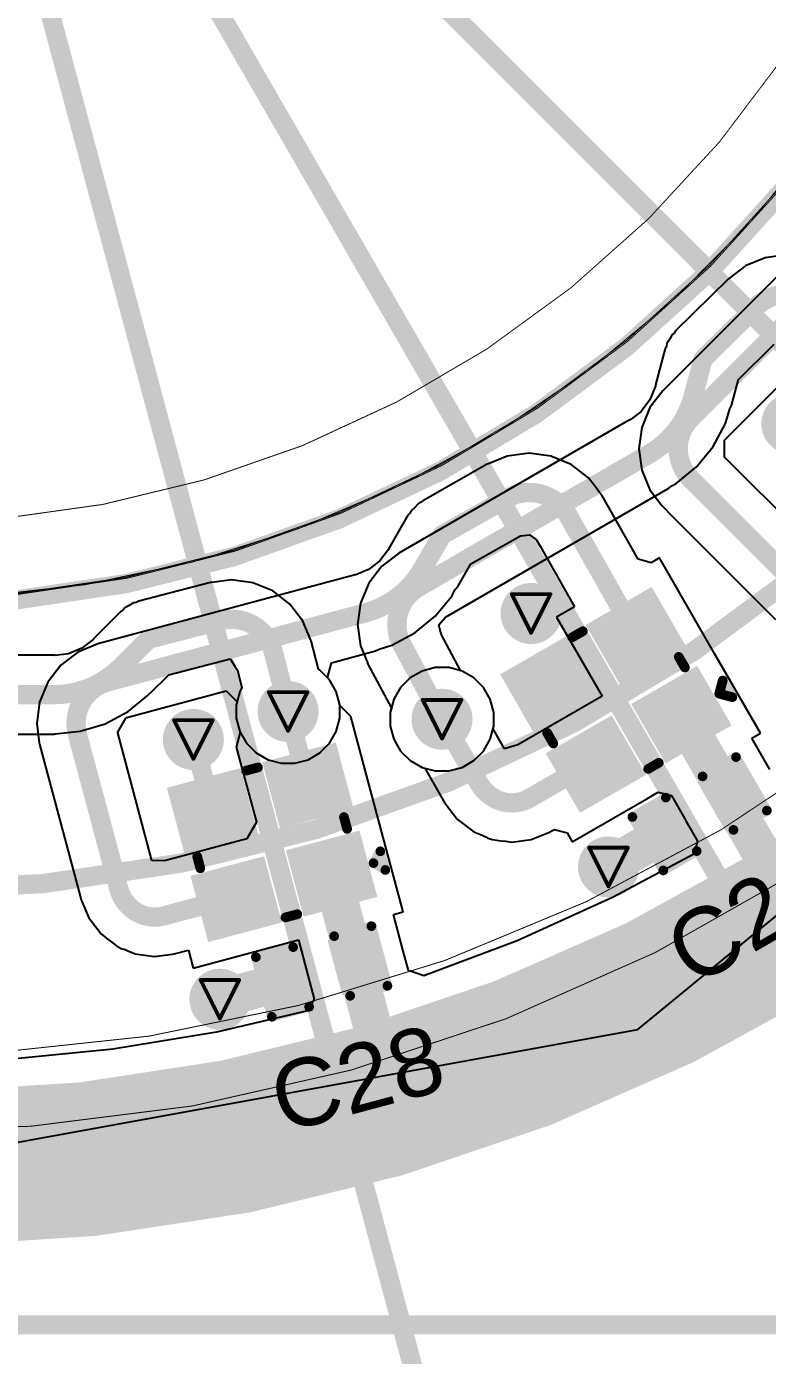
# Model space of a CAD drawing. Header units: inches. Extents: x -7 to 348, y -14 to 159.
# Drawn here: x 37.43 to 47.18, y -5.4 to 12.09 of the extents above; entities that cross this region are included whole.
import ezdxf

# ---------------------------------------------------------------- set-up
doc = ezdxf.new("R2010")
doc.units = ezdxf.units.IN
for name, color, linetype in [('Bottom Layer', 5, 'Continuous'), ('Bottom Solder', 6, 'Continuous'), ('Dimension', 6, 'Continuous'), ('Drill Drawing', 1, 'Continuous'), ('Fabrication', 76, 'Continuous'), ('Mechanical 4', 56, 'Continuous'), ('Top Layer', 1, 'Continuous'), ('Top Overlay', 2, 'Continuous'), ('Top Paste', 8, 'Continuous'), ('Top Solder', 216, 'Continuous'), ('Via Holes', 16, 'Continuous')]:
    doc.layers.add(name, color=color, linetype=linetype)
doc.styles.add('Arial', font='', dxfattribs={"height": 0.2})
doc.styles.get('Arial').set_extended_font_data('Arial')

msp = doc.modelspace()

# ---------------------------------------------------------------- hatches: boundary and pattern name
at = {"layer": 'Bottom Layer'}
h = msp.add_hatch(color=5, dxfattribs=at)
edge = h.paths.add_edge_path()
edge.add_arc((44.0706383, 4.36165752), 0.2999994, 0, 360)
h = msp.add_hatch(color=5, dxfattribs=at)
edge = h.paths.add_edge_path()
edge.add_arc((40.87155148, 3.07203856), 0.2999994, 0, 360)
h = msp.add_hatch(color=5, dxfattribs=at)
edge = h.paths.add_edge_path()
edge.add_arc((42.89825558, 2.9701871), 0.2999994, 0, 360)
h = msp.add_hatch(color=5, dxfattribs=at)
edge = h.paths.add_edge_path()
edge.add_arc((39.62541224, 2.70336518), 0.2999994, 0, 360)
h = msp.add_hatch(color=5, dxfattribs=at)
edge = h.paths.add_edge_path()
edge.add_arc((45.08972694, 1.02600252), 0.2999994, 0, 360)
h = msp.add_hatch(color=5, dxfattribs=at)
edge = h.paths.add_edge_path()
edge.add_arc((39.9739739, -0.71508874), 0.2999994, 0, 360)
at = {"layer": 'Bottom Solder'}
h = msp.add_hatch(color=6, dxfattribs=at)
edge = h.paths.add_edge_path()
edge.add_arc((47.50259485999999, 6.859981199999999), 0.4015993999999999, 0, 360)
h = msp.add_hatch(color=6, dxfattribs=at)
edge = h.paths.add_edge_path()
edge.add_arc((44.0706383, 4.36165752), 0.4015993999999999, 0, 360)
h = msp.add_hatch(color=6, dxfattribs=at)
edge = h.paths.add_edge_path()
edge.add_arc((40.87155148, 3.07203856), 0.4015993999999999, 0, 360)
h = msp.add_hatch(color=6, dxfattribs=at)
edge = h.paths.add_edge_path()
edge.add_arc((42.89825558, 2.9701871), 0.4015993999999999, 0, 360)
h = msp.add_hatch(color=6, dxfattribs=at)
edge = h.paths.add_edge_path()
edge.add_arc((39.62541224, 2.70336518), 0.4015993999999999, 0, 360)
h = msp.add_hatch(color=6, dxfattribs=at)
edge = h.paths.add_edge_path()
edge.add_arc((45.08972694, 1.02600252), 0.4015993999999999, 0, 360)
h = msp.add_hatch(color=6, dxfattribs=at)
edge = h.paths.add_edge_path()
edge.add_arc((39.9739739, -0.71508874), 0.4015993999999999, 0, 360)
at = {"layer": 'Top Layer'}
h = msp.add_hatch(color=1, dxfattribs=at)
edge = h.paths.add_edge_path()
edge.add_arc((44.0706383, 4.36165752), 0.2999994, 0, 360)
for points in [[(44.92751272645428, 4.172725089959033), (45.62033386354571, 4.572725559959033), (45.97033443354571, 3.966506790040966), (45.27751329645428, 3.566506320040967)], [(43.80167804645428, 3.522726389959034), (44.49449918354571, 3.922726859959034), (44.84449975354571, 3.316508090040966), (44.15167861645428, 2.916507620040966)], [(45.52751152645428, 3.133494249959034), (46.22033266354571, 3.533494719959033), (46.57033323354571, 2.927275950040966), (45.87751209645428, 2.527275480040966)], [(44.40167938645428, 2.483495549959034), (45.09450052354571, 2.883496019959034), (45.44450109354572, 2.277277250040966), (44.75167995645428, 1.877276780040966)], [(40.65661012218649, 2.332335390092935), (41.42935169118802, 2.539390869464854), (41.6105253178135, 1.863241689907065), (40.83778374881197, 1.656186210535146)], [(46.65692653269488, 1.571883634298441), (46.33942653269488, 2.121809765701559), (46.73537334730512, 2.350409765701559), (47.05287334730512, 1.80048363429844)], [(39.4009052421865, 1.995871750092935), (40.17364681118803, 2.202927229464854), (40.3548204378135, 1.526778049907064), (39.58207886881197, 1.319722570535146)], [(45.84303179269488, 1.101986174298441), (45.52553179269488, 1.651912305701559), (45.92147860730512, 1.880512305701559), (46.23897860730511, 1.330586174298441)], [(40.9671886221865, 1.173224170092935), (41.73993019118802, 1.380279649464854), (41.9211038178135, 0.7041304699070645), (41.14836224881197, 0.4970749905351456)], [(39.7114888221865, 0.8367605300929354), (40.48423039118803, 1.043816009464854), (40.6654040178135, 0.3676668299070646), (39.89266244881197, 0.1606113505351456)], [(41.62905582293037, -0.5934289435572154), (41.46470572929027, 0.0199339561363429), (41.90632701706963, 0.1382660235572155), (42.07067711070973, -0.4750968761363429)], [(40.72127760293037, -0.8366644235572153), (40.55692750929027, -0.223301523863657), (40.99854879706963, -0.1049694564427845), (41.16289889070973, -0.7183323561363429)]]:
    msp.add_hatch(color=1, dxfattribs=at).paths.add_polyline_path(points)
h = msp.add_hatch(color=1, dxfattribs=at)
edge = h.paths.add_edge_path()
edge.add_arc((40.87155148, 3.07203856), 0.2999994, 0, 360)
h = msp.add_hatch(color=1, dxfattribs=at)
edge = h.paths.add_edge_path()
edge.add_arc((42.89825558, 2.9701871), 0.2999994, 0, 360)
h = msp.add_hatch(color=1, dxfattribs=at)
edge = h.paths.add_edge_path()
edge.add_arc((39.62541224, 2.70336518), 0.2999994, 0, 360)
h = msp.add_hatch(color=1, dxfattribs=at)
edge = h.paths.add_edge_path()
edge.add_arc((45.08972694, 1.02600252), 0.2999994, 0, 360)
h = msp.add_hatch(color=1, dxfattribs=at)
edge = h.paths.add_edge_path()
edge.add_arc((39.9739739, -0.71508874), 0.2999994, 0, 360)
at = {"layer": 'Top Paste'}
for points in [[(44.92751272645428, 4.172725089959033), (45.62033386354571, 4.572725559959033), (45.97033443354571, 3.966506790040966), (45.27751329645428, 3.566506320040967)], [(43.80167804645428, 3.522726389959034), (44.49449918354571, 3.922726859959034), (44.84449975354571, 3.316508090040966), (44.15167861645428, 2.916507620040966)], [(45.52751152645428, 3.133494249959034), (46.22033266354571, 3.533494719959033), (46.57033323354571, 2.927275950040966), (45.87751209645428, 2.527275480040966)], [(44.40167938645428, 2.483495549959034), (45.09450052354571, 2.883496019959034), (45.44450109354572, 2.277277250040966), (44.75167995645428, 1.877276780040966)], [(40.65661012218649, 2.332335390092935), (41.42935169118802, 2.539390869464854), (41.6105253178135, 1.863241689907065), (40.83778374881197, 1.656186210535146)], [(46.65692653269488, 1.571883634298441), (46.33942653269488, 2.121809765701559), (46.73537334730512, 2.350409765701559), (47.05287334730512, 1.80048363429844)], [(39.4009052421865, 1.995871750092935), (40.17364681118803, 2.202927229464854), (40.3548204378135, 1.526778049907064), (39.58207886881197, 1.319722570535146)], [(45.84303179269488, 1.101986174298441), (45.52553179269488, 1.651912305701559), (45.92147860730512, 1.880512305701559), (46.23897860730511, 1.330586174298441)], [(40.9671886221865, 1.173224170092935), (41.73993019118802, 1.380279649464854), (41.9211038178135, 0.7041304699070645), (41.14836224881197, 0.4970749905351456)], [(39.7114888221865, 0.8367605300929354), (40.48423039118803, 1.043816009464854), (40.6654040178135, 0.3676668299070646), (39.89266244881197, 0.1606113505351456)], [(41.62905582293037, -0.5934289435572154), (41.46470572929027, 0.0199339561363429), (41.90632701706963, 0.1382660235572155), (42.07067711070973, -0.4750968761363429)], [(40.72127760293037, -0.8366644235572153), (40.55692750929027, -0.223301523863657), (40.99854879706963, -0.1049694564427845), (41.16289889070973, -0.7183323561363429)]]:
    msp.add_hatch(color=8, dxfattribs=at).paths.add_polyline_path(points)
at = {"layer": 'Top Solder'}
for points in [[(44.78872454542979, 4.209913270983533), (45.65752204457021, 4.711513740983532), (46.10912261457021, 3.929318609016467), (45.24032511542979, 3.427718139016467)], [(43.66288986542978, 3.559914570983532), (44.53168736457021, 4.061515040983532), (44.98328793457021, 3.279319909016467), (44.11449043542979, 2.777719439016467)], [(45.38872334542979, 3.170682430983533), (46.25752084457021, 3.672282900983533), (46.70912141457021, 2.890087769016467), (45.84032391542979, 2.388487299016467)], [(44.26289120542979, 2.520683730983532), (45.13168870457021, 3.022284200983533), (45.58328927457021, 2.240089069016467), (44.71449177542979, 1.738488599016467)], [(40.53217604325311, 2.404177439061488), (41.50119374015658, 2.663824948398239), (41.73495939674689, 1.791399640938511), (40.76594169984342, 1.53175213160176)], [(39.27647116325311, 2.067713799061488), (40.24548886015658, 2.32736130839824), (40.47925451674688, 1.454936000938511), (39.51023681984342, 1.19528849160176)], [(46.63496505239086, 1.489922273994423), (46.25746517239086, 2.143771246005577), (46.75733482760914, 2.432371126005577), (47.13483470760914, 1.778522153994423)], [(45.82107031239086, 1.020024813994423), (45.44357043239086, 1.673873786005577), (45.94344008760913, 1.962473666005577), (46.32093996760914, 1.308624693994423)], [(40.84275454325311, 1.245066219061489), (41.81177224015658, 1.50471372839824), (42.04553789674689, 0.6322884209385113), (41.07652019984342, 0.3726409116017602)], [(39.58705474325311, 0.9086025790614886), (40.55607244015658, 1.16825008839824), (40.78983809674688, 0.2958247809385113), (39.82082039984342, 0.0361772716017602)], [(41.58662950091199, -0.6669134888713262), (41.39122118397616, 0.062360278154722), (41.94875333908801, 0.2117505688713262), (42.14416165602384, -0.5175231981547219)], [(40.67885128091199, -0.9101489688713261), (40.48344296397615, -0.180875201845278), (41.040975119088, -0.0314849111286738), (41.23638343602384, -0.760758678154722)]]:
    msp.add_hatch(color=216, dxfattribs=at).paths.add_polyline_path(points)
at = {"layer": 'Via Holes'}
h = msp.add_hatch(color=7, dxfattribs=at)
edge = h.paths.add_edge_path()
edge.add_arc((44.0706383, 4.36165752), 0.1499997, 0, 360)
h = msp.add_hatch(color=7, dxfattribs=at)
edge = h.paths.add_edge_path()
edge.add_arc((40.87155148, 3.07203856), 0.1499997, 0, 360)
h = msp.add_hatch(color=7, dxfattribs=at)
edge = h.paths.add_edge_path()
edge.add_arc((42.89825558, 2.9701871), 0.1499997, 0, 360)
h = msp.add_hatch(color=7, dxfattribs=at)
edge = h.paths.add_edge_path()
edge.add_arc((39.62541224, 2.70336518), 0.1499997, 0, 360)
h = msp.add_hatch(color=7, dxfattribs=at)
edge = h.paths.add_edge_path()
edge.add_arc((45.08972694, 1.02600252), 0.1499997, 0, 360)
h = msp.add_hatch(color=7, dxfattribs=at)
edge = h.paths.add_edge_path()
edge.add_arc((39.9739739, -0.71508874), 0.1499997, 0, 360)

# ---------------------------------------------------------------- linework, layer by layer
at = {"layer": 'Bottom Layer'}
for p, q in [((46.89160548, 8.935557439999998), (46.68558354, 8.777467839999998)), ((47.15329406, 9.04395194), (46.89160548, 8.935557439999998)), ((47.43412408, 9.08092418), (47.15329406, 9.04395194)), ((46.67035624, 8.76749834), (45.97319736, 8.08314868)), ((46.68558354, 8.777467839999998), (46.67035624, 8.76749834)), ((45.95260558, 8.052943), (45.92512024, 8.0288384)), ((45.97319736, 8.08314868), (45.95260558, 8.052943)), ((45.85189965999999, 7.880367779999999), (45.83573256, 7.84758654)), ((45.85936471999999, 7.91616146), (45.85189965999999, 7.880367779999999)), ((45.8961998, 7.970197419999999), (45.85936471999999, 7.91616146)), ((45.92512024, 8.0288384), (45.8961998, 7.970197419999999)), ((46.7997413, 7.44291374), (47.27222702, 7.906717739999999)), ((45.83573256, 7.84758654), (45.70763273999999, 7.36956108)), ((45.7053569, 7.34691444), (45.63287038, 7.17191606)), ((45.70693424, 7.358893079999999), (45.7053569, 7.34691444)), ((45.70763273999999, 7.36956108), (45.70693424, 7.358893079999999)), ((46.70823017999999, 7.10142344), (46.7997413, 7.44291374)), ((45.63287038, 7.17191606), (45.51755945999999, 7.021639499999999)), ((45.51755945999999, 7.021639499999999), (45.37564458, 6.912742079999999)), ((46.62732355999999, 6.86251104), (46.68632014, 7.056998839999999)), ((46.68632014, 7.056998839999999), (46.70823017999999, 7.10142344)), ((45.36554808, 6.909315619999999), (42.32976802, 5.15661402)), ((45.37564458, 6.912742079999999), (45.36554808, 6.909315619999999)), ((46.46499978, 6.55882864), (46.62732355999999, 6.86251104)), ((46.24655215999999, 6.292646799999999), (46.46499978, 6.55882864)), ((45.98037032, 6.07419918), (46.24655215999999, 6.292646799999999)), ((42.94497887999999, 4.31564796), (45.8834998, 6.01219778)), ((45.8834998, 6.01219778), (45.91334987999999, 6.03837502)), ((45.91334987999999, 6.03837502), (45.98037032, 6.07419918)), ((42.32313353999999, 5.150794879999999), (42.10492976, 4.983360619999999)), ((42.32976802, 5.15661402), (42.32313353999999, 5.150794879999999)), ((42.10492976, 4.983360619999999), (41.93266696, 4.758865259999999)), ((39.85135032, 4.768603619999999), (38.90541876, 4.5245274)), ((39.86958243999999, 4.76962978), (39.85135032, 4.768603619999999)), ((40.12698096, 4.80351592), (39.86958243999999, 4.76962978)), ((40.40781098, 4.76654368), (40.12698096, 4.80351592)), ((40.66949956, 4.65814918), (40.40781098, 4.76654368)), ((41.93266696, 4.758865259999999), (41.82437659999999, 4.49743322)), ((40.89422098, 4.4857162), (40.66949956, 4.65814918)), ((38.66858154, 4.389252079999999), (38.31862796, 4.039303579999999)), ((38.69898534, 4.409567), (38.66858154, 4.389252079999999)), ((38.72334394, 4.43682882), (38.69898534, 4.409567)), ((38.782244, 4.46519808), (38.72334394, 4.43682882)), ((38.83661778, 4.50153024), (38.782244, 4.46519808)), ((38.87248511999999, 4.5086651), (38.83661778, 4.50153024)), ((38.90541876, 4.5245274), (38.87248511999999, 4.5086651)), ((41.06665396, 4.26099478), (40.89422098, 4.4857162)), ((41.82437659999999, 4.49743322), (41.78744245999999, 4.2168826)), ((41.16959762, 4.01246594), (41.06665396, 4.26099478)), ((41.78744245999999, 4.2168826), (41.82437659999999, 3.936331979999999)), ((42.85805246, 4.21286432), (42.94497887999999, 4.31564796)), ((42.8857029, 4.08780996), (42.85805246, 4.21286432)), ((38.31263355999999, 4.0303323), (38.30534884, 4.02083778)), ((38.31862796, 4.039303579999999), (38.31263355999999, 4.0303323)), ((43.14258834, 3.609741319999999), (42.8857029, 4.08780996)), ((38.15507228, 3.90552686), (37.98007389999999, 3.83304034)), ((38.30534884, 4.02083778), (38.15507228, 3.90552686)), ((41.17503068, 4.00120104), (41.16959762, 4.01246594)), ((41.2717234, 3.62735114), (41.17503068, 4.00120104)), ((41.82437659999999, 3.936331979999999), (41.91171704, 3.7254815)), ((37.79226884, 3.811778), (34.28684786, 3.81177546)), ((37.80274379999999, 3.8096952), (37.79226884, 3.811778)), ((37.98007389999999, 3.83304034), (37.80274379999999, 3.8096952)), ((39.30111265999999, 3.55679502), (40.11016108, 3.76555254)), ((40.11016108, 3.76555254), (40.17122522, 3.67083086)), ((41.91171704, 3.7254815), (41.92135887999999, 3.69394486)), ((41.92135887999999, 3.69394486), (42.2321736, 3.1155132)), ((39.05111824, 3.30680314), (39.30111265999999, 3.55679502)), ((40.17122522, 3.67083086), (40.20491578, 3.6150423)), ((40.20491578, 3.6150423), (40.26486994, 3.383234279999999)), ((41.28969644, 3.616975239999999), (41.2717234, 3.62735114)), ((41.41648816, 3.49018352), (41.28969644, 3.616975239999999)), ((43.16111255999999, 3.60477816), (43.14258834, 3.609741319999999)), ((43.31640054, 3.51512378), (43.16111255999999, 3.60477816)), ((43.44319226, 3.388332059999999), (43.31640054, 3.51512378)), ((40.23696042, 3.33489554), (40.19055208, 3.16169294)), ((40.26486994, 3.383234279999999), (40.23696042, 3.33489554)), ((41.50614254, 3.33489554), (41.41648816, 3.49018352)), ((41.55255088, 3.16169294), (41.50614254, 3.33489554)), ((43.53284664, 3.23304408), (43.44319226, 3.388332059999999)), ((38.7681597, 3.07339746), (39.03434153999999, 3.29184508)), ((39.03434153999999, 3.29184508), (39.04115127999999, 3.30014326)), ((39.04115127999999, 3.30014326), (39.05111824, 3.30680314)), ((40.19055208, 3.16169294), (40.19055208, 2.98238418)), ((41.55255088, 2.98238418), (41.55255088, 3.16169294)), ((43.57925498, 3.05984148), (43.53284664, 3.23304408)), ((38.4644773, 2.91107368), (38.7681597, 3.07339746)), ((40.19055208, 2.98238418), (40.23696042, 2.80918158)), ((41.50614254, 2.80918158), (41.55255088, 2.98238418)), ((42.2321736, 3.1155132), (42.21725618, 3.05984148)), ((42.21725618, 3.05984148), (42.21725618, 2.88053272)), ((43.57925498, 2.88053272), (43.57925498, 3.05984148)), ((37.80711006, 2.77882604), (38.13496056, 2.81111706)), ((38.13496056, 2.81111706), (38.4644773, 2.91107368)), ((40.23696042, 2.80918158), (40.32661479999999, 2.6538936)), ((41.41648816, 2.6538936), (41.50614254, 2.80918158)), ((42.21725618, 2.88053272), (42.26366452, 2.70733012)), ((43.53284664, 2.70733012), (43.57925498, 2.88053272)), ((34.39836656, 2.77587202), (37.79225868, 2.77587456)), ((37.79225868, 2.77587456), (37.79227138, 2.77587202)), ((37.79227138, 2.77587456), (37.80711006, 2.77882604)), ((37.79227138, 2.77587202), (37.79227138, 2.77587456)), ((40.32661479999999, 2.6538936), (40.45340651999999, 2.52710188)), ((41.28969644, 2.52710188), (41.41648816, 2.6538936)), ((42.26366452, 2.70733012), (42.3533189, 2.55204214)), ((43.44319226, 2.55204214), (43.53284664, 2.70733012)), ((40.45340651999999, 2.52710188), (40.6086945, 2.4374475)), ((41.13440846, 2.4374475), (41.28969644, 2.52710188)), ((42.3533189, 2.55204214), (42.48011062, 2.42525042)), ((43.31640054, 2.42525042), (43.44319226, 2.55204214)), ((40.6086945, 2.4374475), (40.7818971, 2.39103916)), ((40.7818971, 2.39103916), (40.96120586, 2.39103916)), ((40.96120586, 2.39103916), (41.13440846, 2.4374475)), ((42.48011062, 2.42525042), (42.63539859999999, 2.33559604)), ((42.63539859999999, 2.33559604), (42.8086012, 2.2891877)), ((42.8086012, 2.2891877), (42.98790996, 2.2891877)), ((42.98790996, 2.2891877), (43.16111255999999, 2.33559604)), ((43.16111255999999, 2.33559604), (43.31640054, 2.42525042))]:
    msp.add_line(p, q, dxfattribs=at)
at = {"layer": 'Bottom Layer', "const_width": 0.254}
for points in [[(47.03318762, 8.397874999999999, -0.4105589686091917), (47.83107527999999, 8.401812)], [(46.20793146, 7.235489719999999, -0.2036222772454965), (45.62452648, 6.46076432)], [(42.37749969999999, 3.93904216, -0.4113535420624391), (42.58875404, 4.70805002)], [(39.9807557, 4.26707808, -0.4105589686091917), (40.67371342, 3.8715442)], [(38.68488072, 3.67305336, -0.2036222772454965), (37.79227392, 3.29382374)]]:
    msp.add_lwpolyline(points, format="xyb", dxfattribs=at)
for points in [[(46.33603128, 7.71352026), (47.03319269999999, 8.39786992)], [(46.20793146, 7.23549226), (46.33603128, 7.71352026)], [(42.58874388, 4.7080551), (45.62452394, 6.460756699999999)], [(39.03482667999999, 4.02300186), (39.9807557, 4.26707808)], [(38.6848731, 3.67305336), (39.03482667999999, 4.02300186)], [(42.37761399999999, 3.9391082), (42.89825558, 2.9701871)], [(40.67357879999999, 3.8715061), (40.8798014, 3.07417216)], [(34.28684786, 3.29382374), (37.79226884, 3.29382628)]]:
    msp.add_lwpolyline(points, dxfattribs=at)
at = {"layer": 'Bottom Layer', "const_width": 0.127}
for points in [[(46.96968761999999, 8.397874999999999, 1), (47.09668762, 8.397874999999999, 1)], [(46.9696927, 8.39786992, 1), (47.0966927, 8.39786992, 1)], [(46.27253128, 7.71352026, 1), (46.39953128, 7.71352026, 1)], [(46.27253128, 7.71352026, 1), (46.39953128, 7.71352026, 1)], [(46.14443146, 7.23549226, 1), (46.27143146, 7.23549226, 1)], [(46.14443146, 7.235489719999999, 1), (46.27143146, 7.235489719999999, 1)], [(45.56102394, 6.460756699999999, 1), (45.68802393999999, 6.460756699999999, 1)], [(45.56102648, 6.46076432, 1), (45.68802648, 6.46076432, 1)], [(42.52524388, 4.7080551, 1), (42.65224388, 4.7080551, 1)], [(42.52525404, 4.70805002, 1), (42.65225404, 4.70805002, 1)], [(39.9172557, 4.26707808, 1), (40.04425569999999, 4.26707808, 1)], [(39.9172557, 4.26707808, 1), (40.04425569999999, 4.26707808, 1)], [(38.97132668, 4.02300186, 1), (39.09832667999999, 4.02300186, 1)], [(38.97132668, 4.02300186, 1), (39.09832667999999, 4.02300186, 1)], [(42.3139997, 3.93904216, 1), (42.4409997, 3.93904216, 1)], [(42.314114, 3.9391082, 1), (42.44111399999999, 3.9391082, 1)], [(40.6100788, 3.8715061, 1), (40.7370788, 3.8715061, 1)], [(40.61021341999999, 3.8715442, 1), (40.73721342, 3.8715442, 1)], [(38.62137309999999, 3.67305336, 1), (38.74837309999999, 3.67305336, 1)], [(38.62138072, 3.67305336, 1), (38.74838072, 3.67305336, 1)], [(37.72876883999999, 3.29382628, 1), (37.85576884, 3.29382628, 1)], [(37.72877392, 3.29382374, 1), (37.85577392, 3.29382374, 1)], [(40.81630139999999, 3.07417216, 1), (40.9433014, 3.07417216, 1)], [(42.83475558, 2.9701871, 1), (42.96175558, 2.9701871, 1)]]:
    msp.add_lwpolyline(points, format="xyb", close=True, dxfattribs=at)
at = {"layer": 'Dimension', "const_width": 0.254}
for points in [[(28.9792664, 44.95406808), (42.67583794, -6.1596397)], [(21.81726142, 43.70361338), (50.06727604, -5.226812)], [(17.94394176, 37.3357267), (55.3623734, -0.08175752)]]:
    msp.add_lwpolyline(points, dxfattribs=at)
for points in [[(58.31000022, 19.46699942, 1), (13.30999878, 19.46699942, 1)], [(54.56033537999999, 19.46692576, 1), (17.06033418, 19.46692576, 1)]]:
    msp.add_lwpolyline(points, format="xyb", close=True, dxfattribs=at)
at = {"layer": 'Drill Drawing', "const_width": 0.0508}
for points in [[(43.8166383, 4.61565752), (44.3246383, 4.61565752)], [(43.8166383, 4.61565752), (44.0706383, 4.10765752)], [(44.0706383, 4.10765752), (44.3246383, 4.61565752)], [(40.61755148, 3.32603856), (41.12555147999999, 3.32603856)], [(40.61755148, 3.32603856), (40.87155148, 2.81803856)], [(40.87155148, 2.81803856), (41.12555147999999, 3.32603856)], [(42.64425557999999, 3.2241871), (43.15225557999999, 3.2241871)], [(42.64425557999999, 3.2241871), (42.89825558, 2.7161871)], [(42.89825558, 2.7161871), (43.15225557999999, 3.2241871)], [(39.37141224, 2.95736518), (39.87941224, 2.95736518)], [(39.37141224, 2.95736518), (39.62541224, 2.44936518)], [(39.62541224, 2.44936518), (39.87941224, 2.95736518)], [(44.83572693999999, 1.28000252), (45.34372694, 1.28000252)], [(44.83572693999999, 1.28000252), (45.08972694, 0.7720025199999999)], [(45.08972694, 0.7720025199999999), (45.34372694, 1.28000252)], [(39.7199739, -0.4610887399999999), (40.22797389999999, -0.4610887399999999)], [(39.7199739, -0.4610887399999999), (39.9739739, -0.96908874)], [(39.9739739, -0.96908874), (40.22797389999999, -0.4610887399999999)]]:
    msp.add_lwpolyline(points, dxfattribs=at)
at = {"layer": 'Drill Drawing', "const_width": 0.0254}
for points in [[(43.8039383, 4.61565752, 1), (43.8293383, 4.61565752, 1)], [(43.8039383, 4.61565752, 1), (43.8293383, 4.61565752, 1)], [(44.3119383, 4.61565752, 1), (44.3373383, 4.61565752, 1)], [(44.3119383, 4.61565752, 1), (44.3373383, 4.61565752, 1)], [(44.0579383, 4.10765752, 1), (44.08333829999999, 4.10765752, 1)], [(44.0579383, 4.10765752, 1), (44.08333829999999, 4.10765752, 1)], [(40.60485147999999, 3.32603856, 1), (40.63025148, 3.32603856, 1)], [(40.60485147999999, 3.32603856, 1), (40.63025148, 3.32603856, 1)], [(41.11285148, 3.32603856, 1), (41.13825148, 3.32603856, 1)], [(41.11285148, 3.32603856, 1), (41.13825148, 3.32603856, 1)], [(42.63155558, 3.2241871, 1), (42.65695558, 3.2241871, 1)], [(42.63155558, 3.2241871, 1), (42.65695558, 3.2241871, 1)], [(43.13955558, 3.2241871, 1), (43.16495558, 3.2241871, 1)], [(43.13955558, 3.2241871, 1), (43.16495558, 3.2241871, 1)], [(39.35871224, 2.95736518, 1), (39.38411224, 2.95736518, 1)], [(39.35871224, 2.95736518, 1), (39.38411224, 2.95736518, 1)], [(39.86671224, 2.95736518, 1), (39.89211224, 2.95736518, 1)], [(39.86671224, 2.95736518, 1), (39.89211224, 2.95736518, 1)], [(40.85885148, 2.81803856, 1), (40.88425148, 2.81803856, 1)], [(40.85885148, 2.81803856, 1), (40.88425148, 2.81803856, 1)], [(42.88555557999999, 2.7161871, 1), (42.91095558, 2.7161871, 1)], [(42.88555557999999, 2.7161871, 1), (42.91095558, 2.7161871, 1)], [(39.61271223999999, 2.44936518, 1), (39.63811224, 2.44936518, 1)], [(39.61271223999999, 2.44936518, 1), (39.63811224, 2.44936518, 1)], [(44.82302694, 1.28000252, 1), (44.84842694, 1.28000252, 1)], [(44.82302694, 1.28000252, 1), (44.84842694, 1.28000252, 1)], [(45.33102694, 1.28000252, 1), (45.35642694, 1.28000252, 1)], [(45.33102694, 1.28000252, 1), (45.35642694, 1.28000252, 1)], [(45.07702694, 0.7720025199999999, 1), (45.10242693999999, 0.7720025199999999, 1)], [(45.07702694, 0.7720025199999999, 1), (45.10242693999999, 0.7720025199999999, 1)], [(39.7072739, -0.4610887399999999, 1), (39.73267389999999, -0.4610887399999999, 1)], [(39.7072739, -0.4610887399999999, 1), (39.73267389999999, -0.4610887399999999, 1)], [(40.2152739, -0.4610887399999999, 1), (40.2406739, -0.4610887399999999, 1)], [(40.2152739, -0.4610887399999999, 1), (40.2406739, -0.4610887399999999, 1)], [(39.9612739, -0.96908874, 1), (39.98667389999999, -0.96908874, 1)], [(39.9612739, -0.96908874, 1), (39.98667389999999, -0.96908874, 1)]]:
    msp.add_lwpolyline(points, format="xyb", close=True, dxfattribs=at)
at = {"layer": 'Fabrication', "const_width": 0.0127}
for points in [[(53.19354867999999, 31.33267292, -1.167099627659095), (15.6750893, 13.58702642)], [(53.19354867999999, 31.33267292, -1.167099627659095), (15.6750893, 13.58702642)], [(53.19354867999999, 31.33267292, -1.167099627659095), (15.6750893, 13.58702642)], [(53.19354867999999, 31.33267292, -1.167099627659095), (15.6750893, 13.58702642)], [(54.51114574, 31.13829434, -1.205705075990638), (14.17744688, 15.54997652)], [(54.51114574, 31.13829434, -1.205705075990638), (14.17744688, 15.54997652)], [(46.06760662, 30.49484122, -1.25098555056393), (21.84603454, 14.07376662)], [(46.06760662, 30.49484122, -1.25098555056393), (21.84603454, 14.07376662)], [(46.06760662, 30.49484122, -1.25098555056393), (21.84603454, 14.07376662)], [(46.06760662, 30.49484122, -1.25098555056393), (21.84603454, 14.07376662)], [(44.83044628, 30.25690164, -1.342702750343207), (22.3943037, 15.54997652)]]:
    msp.add_lwpolyline(points, format="xyb", dxfattribs=at)
at = {"layer": 'Mechanical 4', "const_width": 0.0127}
for points in [[(50.81100582, 19.54995328, 1), (20.81100486, 19.54995328, 1)], [(50.81100582, 19.54995328, 1), (20.81100486, 19.54995328, 1)], [(50.81100582, 19.54995328, 1), (20.81100486, 19.54995328, 1)], [(50.81100582, 19.54995328, 1), (20.81100486, 19.54995328, 1)], [(50.8248031, 19.53848518, 1), (20.82480214, 19.53848518, 1)], [(50.8248031, 19.53848518, 1), (20.82480214, 19.53848518, 1)], [(50.8248031, 19.53848518, 1), (20.82480214, 19.53848518, 1)], [(50.8248031, 19.53848518, 1), (20.82480214, 19.53848518, 1)]]:
    msp.add_lwpolyline(points, format="xyb", close=True, dxfattribs=at)
at = {"layer": 'Top Layer'}
for p, q in [((48.28642108, 9.77694768), (45.80771636, 7.298245499999999)), ((46.61761314, 6.643151559999999), (47.57006488, 7.59560076)), ((45.80293099999999, 7.2910827), (45.63536466, 7.072708739999999)), ((45.80771636, 7.298245499999999), (45.80293099999999, 7.2910827)), ((45.63536466, 7.072708739999999), (45.5270743, 6.811276700000001)), ((45.5270743, 6.811276700000001), (45.49014016, 6.530726079999999)), ((44.04321646, 6.47208256), (43.75676034, 6.434371179999999)), ((44.32967258, 6.434371179999999), (44.04321646, 6.47208256)), ((45.49014016, 6.530726079999999), (45.5270743, 6.250175459999999)), ((46.61659206, 6.42450582), (46.61761314, 6.643151559999999)), ((43.49441898, 6.3269876), (42.64388982, 5.8463942)), ((43.50951674, 6.33195584), (43.49441898, 6.3269876)), ((43.75676034, 6.434371179999999), (43.50951674, 6.33195584)), ((44.59660626, 6.32380244), (44.32967258, 6.434371179999999)), ((44.82582856, 6.14791506), (44.59660626, 6.32380244)), ((46.62242389999999, 6.413720979999999), (46.61659206, 6.42450582)), ((47.82505801999999, 5.21109702), (46.62242389999999, 6.413720979999999)), ((44.91248574, 6.034981579999999), (44.82582856, 6.14791506)), ((45.5270743, 6.250175459999999), (45.63536466, 5.98874342)), ((44.91608492, 6.032576199999999), (44.91248574, 6.034981579999999)), ((44.927901, 6.01489018), (44.91608492, 6.032576199999999)), ((44.97301902, 5.95609426), (44.927901, 6.01489018)), ((44.99390036, 5.93294724), (44.97301902, 5.95609426)), ((45.63536466, 5.98874342), (45.79151116, 5.78525132)), ((42.58338448, 5.80637142), (42.54027051999999, 5.757207179999999)), ((42.61618096, 5.822543599999999), (42.58338448, 5.80637142)), ((42.64388982, 5.8463942), (42.61618096, 5.822543599999999)), ((44.99471316, 5.931588339999999), (44.99390036, 5.93294724)), ((44.9970398, 5.92504022), (44.99471316, 5.931588339999999)), ((45.00155592, 5.91979766), (44.9970398, 5.92504022)), ((45.47860602, 5.076644659999999), (45.00155592, 5.91979766)), ((45.79151116, 5.78525132), (45.7995147, 5.77327268)), ((45.7995147, 5.77327268), (45.7994131, 5.773168539999999)), ((45.7994131, 5.773168539999999), (45.80268462, 5.768266339999999)), ((42.45013607999999, 5.654428619999999), (42.20268674, 5.225834099999999)), ((42.47424322, 5.681919039999999), (42.45013607999999, 5.654428619999999)), ((42.49071765999999, 5.71455804), (42.47424322, 5.681919039999999)), ((42.54027051999999, 5.757207179999999), (42.49071765999999, 5.71455804)), ((45.80268462, 5.768266339999999), (45.80327136, 5.76788026)), ((45.80327136, 5.76788026), (45.92414234, 5.64701944)), ((45.92414234, 5.64701944), (47.28967682, 4.28149512)), ((43.27657334, 5.014053979999999), (43.93146408, 5.3841015)), ((43.93146408, 5.3841015), (43.94030581999999, 5.38530292)), ((43.94030581999999, 5.38530292), (44.04754462, 5.39633414)), ((44.04754462, 5.39633414), (44.13704152, 5.33716484)), ((44.13704152, 5.33716484), (44.1904501, 5.249745659999999)), ((44.1904501, 5.249745659999999), (44.64363435999999, 4.44876936)), ((45.47419911999999, -1.1135995), (53.3075642, 5.32184864)), ((42.19462985999999, 5.204559059999999), (42.07931894, 5.0542825)), ((42.19926028, 5.21574268), (42.19462985999999, 5.204559059999999)), ((42.20268674, 5.225834099999999), (42.19926028, 5.21574268)), ((45.65014746, 5.02987818), (45.47860602, 5.076644659999999)), ((45.7597891, 5.09318006), (45.65014746, 5.02987818)), ((46.4907884, 3.82705102), (45.7597891, 5.09318006)), ((41.92904492, 4.93897158), (41.76379252, 4.87052366)), ((42.07931894, 5.0542825), (41.92904492, 4.93897158)), ((43.09980458, 4.70788238), (43.27657334, 5.014053979999999)), ((41.75315246, 4.86982516), (38.3671699, 3.96255748)), ((41.76379252, 4.87052366), (41.75315246, 4.86982516)), ((42.80831164, 4.325289799999999), (43.02675926, 4.59147164)), ((43.02675926, 4.59147164), (43.07209572, 4.67628478)), ((43.07209572, 4.67628478), (43.09980458, 4.70788238)), ((44.64363435999999, 4.44876936), (44.40705876, 4.31218086)), ((42.5421298, 4.106842179999999), (42.80831164, 4.325289799999999)), ((44.40705876, 4.31218086), (45.00705755999999, 3.27295002)), ((42.2384474, 3.944518399999999), (42.5421298, 4.106842179999999)), ((38.10514858, 3.8534086), (37.88065322, 3.6811458)), ((38.3593848, 3.95871954), (38.10514858, 3.8534086)), ((38.3671699, 3.96255748), (38.3593848, 3.95871954)), ((41.4436687, 3.71445282), (42.0212647, 3.86921756)), ((42.0212647, 3.86921756), (42.07089376, 3.893692999999999)), ((42.07089376, 3.893692999999999), (42.2384474, 3.944518399999999)), ((37.88065322, 3.6811458), (37.70839042, 3.45665044)), ((41.3905319, 3.51613978), (41.4436687, 3.71445282)), ((47.0907872, 2.78782018), (46.4907884, 3.82705102)), ((41.41648816, 3.49018352), (41.3905319, 3.51613978)), ((42.48011062, 3.51512378), (42.3533189, 3.388332059999999)), ((42.63539859999999, 3.60477816), (42.48011062, 3.51512378)), ((42.8086012, 3.6511865), (42.63539859999999, 3.60477816)), ((42.98790996, 3.6511865), (42.8086012, 3.6511865)), ((43.16111255999999, 3.60477816), (42.98790996, 3.6511865)), ((43.31640054, 3.51512378), (43.16111255999999, 3.60477816)), ((43.44319226, 3.388332059999999), (43.31640054, 3.51512378)), ((37.70839042, 3.45665044), (37.60010006, 3.195218399999999)), ((38.7512941, 2.9930344), (40.05487798, 3.34232758)), ((40.05487798, 3.34232758), (40.20005422, 3.19715388)), ((41.50614254, 3.33489554), (41.41648816, 3.49018352)), ((41.55255088, 3.16169294), (41.50614254, 3.33489554)), ((42.3533189, 3.388332059999999), (42.26366452, 3.23304408)), ((43.53284664, 3.23304408), (43.44319226, 3.388332059999999)), ((37.60010006, 3.195218399999999), (37.56316592, 2.91466778)), ((40.20005422, 3.19715388), (40.19055208, 3.16169294)), ((40.19055208, 3.16169294), (40.19055208, 2.98238418)), ((41.55255088, 3.15091318), (41.55255088, 3.16169294)), ((41.6987609, 3.00601634), (41.55255088, 3.15091318)), ((42.26366452, 3.23304408), (42.21725618, 3.05984148)), ((43.57925498, 3.05984148), (43.53284664, 3.23304408)), ((45.00705755999999, 3.27295002), (43.89688706, 2.63199372)), ((38.63060854, 2.8011247), (38.73671195999999, 2.98424854)), ((38.73671195999999, 2.98424854), (38.7512941, 2.9930344)), ((40.19055208, 2.98238418), (40.23696042, 2.80918158)), ((42.07715232, 1.59383476), (41.69875836, 3.00601634)), ((41.69875836, 3.00601634), (41.6987609, 3.00601634)), ((42.21725618, 3.05984148), (42.21725618, 2.88053272)), ((43.57925498, 2.88053272), (43.57925498, 3.05984148)), ((37.56316592, 2.91466778), (37.5966355, 2.6604341)), ((38.63028342, 2.78987504), (38.63060854, 2.8011247)), ((40.2423503, 2.79984708), (40.18998058, 2.60173978)), ((40.23696042, 2.80918158), (40.2423503, 2.79984708)), ((42.21725618, 2.88053272), (42.26366452, 2.70733012)), ((43.56937692, 2.84366462), (43.57925498, 2.88053272)), ((43.72107588, 2.58090416), (43.56937692, 2.84366462)), ((37.5966355, 2.6604341), (37.597969, 2.64010394)), ((37.597969, 2.64010394), (38.14221734, 0.60898024)), ((39.07992184, 1.11182658), (38.63028342, 2.78987504)), ((42.26366452, 2.70733012), (42.3533189, 2.55204214)), ((43.89688706, 2.63199372), (43.72107588, 2.58090416)), ((46.97512322, 2.72104104), (47.0907872, 2.78782018)), ((47.21370796, 2.30780082), (46.97512322, 2.72104104)), ((40.18998058, 2.60173978), (40.18998312, 2.60174232)), ((40.18998312, 2.60174232), (40.45454952, 1.6143732)), ((42.3533189, 2.55204214), (42.48011062, 2.42525042)), ((42.48011062, 2.42525042), (42.63539859999999, 2.33559604)), ((42.63539859999999, 2.33559604), (42.67224892, 2.32572306)), ((42.67224892, 2.32572306), (42.93728776, 1.86664854)), ((44.61222472, 1.35682228), (45.59456972, 1.92397888)), ((45.59456972, 1.92397888), (45.7448412, 2.01073766)), ((45.7448412, 2.01073766), (45.91658584, 1.96472048)), ((45.91658584, 1.96472048), (46.09231574, 1.6603472)), ((42.93728776, 1.86664854), (42.94533955999999, 1.85746644)), ((42.94533955999999, 1.85746644), (43.10297958, 1.6520287)), ((40.45454952, 1.6143732), (40.3288246, 1.39661392)), ((42.07714724, 1.59383222), (42.07715232, 1.59383476)), ((42.38773082, 0.43472354), (42.07714724, 1.59383222)), ((43.10297958, 1.6520287), (43.31584936, 1.48868638)), ((46.09231574, 1.6603472), (46.09231828, 1.66033958)), ((46.09231828, 1.66033958), (46.11302182, 1.62448748)), ((46.11302182, 1.62448748), (46.11302436, 1.62447732)), ((46.11302436, 1.62447732), (46.26189122, 1.3666343)), ((43.31584936, 1.48868638), (43.40540721999999, 1.45158968)), ((43.40540721999999, 1.45158968), (43.47685488, 1.42198598)), ((43.47685488, 1.42198598), (43.5001162, 1.4064361)), ((43.5001162, 1.4064361), (43.56049961999999, 1.38734546)), ((44.0733815, 1.38637518), (44.2898022, 1.47602194)), ((44.2898022, 1.47602194), (44.31166143999999, 1.48344128)), ((44.31166143999999, 1.48344128), (44.37337581999999, 1.5190724)), ((44.37337581999999, 1.5190724), (44.54511792, 1.47305522)), ((44.54511792, 1.47305522), (44.61222472, 1.35682228)), ((40.3288246, 1.39661392), (39.24486435999999, 1.10616746)), ((43.56049961999999, 1.38734546), (43.56374066, 1.38599672)), ((43.56374066, 1.38599672), (43.56548818, 1.38576812)), ((43.56548818, 1.38576812), (43.56549072, 1.38577828)), ((43.56549072, 1.38577828), (43.56570408, 1.38612372)), ((43.56570408, 1.38612372), (43.69833525999999, 1.36701276)), ((43.69833525999999, 1.36701276), (43.7033162, 1.3680059)), ((43.7033162, 1.3680059), (43.73720487999999, 1.36354566)), ((43.73720487999999, 1.36354566), (43.81858902, 1.35283194)), ((43.81858902, 1.35283194), (44.0733815, 1.38637518)), ((46.26189122, 1.3666343), (46.21306734, 1.1956669)), ((39.24486435999999, 1.10617), (39.07992184, 1.11182658)), ((39.24486435999999, 1.10616746), (39.24486435999999, 1.10617)), ((46.21306734, 1.1956669), (45.14382386, 0.62414404)), ((38.14221734, 0.60898024), (38.14240022, 0.6086094)), ((38.14240022, 0.6086094), (38.14242816, 0.60819284)), ((38.14242816, 0.60819284), (38.1428117, 0.6067704399999999)), ((38.1428117, 0.6067704399999999), (38.14871212, 0.5948553)), ((38.14871212, 0.5948553), (38.24707616, 0.35738308)), ((45.14382386, 0.62414404), (43.8860565, 0.05425694)), ((38.24707616, 0.35738308), (38.41041848, 0.1445133)), ((42.25872422, 0.40015668), (42.38773082, 0.43472354)), ((42.38273972, -0.06267704), (42.25872422, 0.40015668)), ((38.41041848, 0.1445133), (38.4873627, 0.085471)), ((38.4873627, 0.085471), (38.514401, 0.06472174)), ((38.514401, 0.06472174), (38.51618662, 0.06204204)), ((38.51618662, 0.06204204), (38.5918202, 0.00531368)), ((38.5918202, 0.00531368), (38.62328572, -0.01883156)), ((39.62325578, -0.3060141199999999), (41.00796472, 0.06501638)), ((41.00796472, 0.06501638), (41.13146968, -0.3959098)), ((43.8860565, 0.05425694), (42.65920602, -0.40749728)), ((38.62328572, -0.01883156), (38.62491132, -0.01950466)), ((38.62491132, -0.01950466), (38.68386218, -0.05004308)), ((38.68386218, -0.05004308), (38.68422286, -0.05023358)), ((38.68422286, -0.05023358), (38.71469777999999, -0.05629402)), ((38.71469777999999, -0.05629402), (38.7849999, -0.08541004)), ((38.7849999, -0.08541004), (38.86086969999999, -0.11683746)), ((38.86086969999999, -0.11683746), (39.11566218, -0.1503807)), ((39.11566218, -0.1503807), (39.348029, -0.11978894)), ((39.348029, -0.11978894), (39.37094488, -0.1182878)), ((39.37094488, -0.1182878), (39.55942304, -0.06778498)), ((39.55942304, -0.06778498), (39.62325578, -0.3060141199999999)), ((42.38274225999999, -0.06273292), (42.38273972, -0.06267704)), ((42.38276258, -0.06277102), (42.38274225999999, -0.06273292)), ((42.45599332, -0.33606994), (42.38276258, -0.06277102)), ((42.65920602, -0.40749728), (42.45599332, -0.33606994)), ((41.13146968, -0.3959098), (41.13149, -0.39595044)), ((41.13149, -0.39595044), (41.13149254, -0.39600124)), ((41.13149254, -0.39600124), (41.21689242, -0.7147179)), ((41.12548544, -0.86722204), (39.9275427, -1.14654584)), ((41.21689242, -0.7147179), (41.12548544, -0.86722204)), ((34.98801485999999, -3.01798228), (45.47419911999999, -1.1135995)), ((39.9275427, -1.14654584), (38.5651375, -1.37147808)), ((38.5651375, -1.37147808), (37.27788074, -1.49826472))]:
    msp.add_line(p, q, dxfattribs=at)
for points, const_width in [([(46.17396404, 6.93199782), (48.65266876, 9.410699999999999)], 0.254), ([(46.16903898, 6.134613079999999), (47.65592958, 4.64773518)], 0.254), ([(42.898695, 5.39545276), (43.74922416, 5.87604616)], 0.254), ([(44.54902952, 5.66768742), (44.54983978, 5.66632852)], 0.254), ([(44.55075672, 5.66474102), (45.3033765, 4.334532859999999)], 0.254), ([(42.65124566, 4.96685824), (42.898695, 5.39545276)], 0.254), ([(38.50122602, 3.462253679999999), (41.88720858, 4.369521359999999)], 0.254), ([(45.3033765, 4.334532859999999), (45.42860866, 4.11320234)], 0.254), ([(40.87159974, 3.0719903), (41.12400208, 2.12999574)], 0.254), ([(46.04892238, 3.0303851), (46.65301565999999, 1.98406766)], 0.508), ([(42.89825558, 2.9701871), (43.38585176, 2.12561932)], 0.254), ([(38.09827026, 2.7741626), (38.6425186, 0.7430389000000001)], 0.254), ([(39.6254605, 2.70332708), (39.87786284, 1.7613249)], 0.254), ([(44.05268304, 1.93199766), (44.89725336, 2.41961924)], 0.254), ([(46.65301565999999, 1.98406766), (46.67372428, 1.94820032)], 0.508), ([(46.67372428, 1.94820032), (47.55302656, 0.42521378)], 0.508), ([(45.13617084, 1.06047794), (45.7942696, 1.44044924)], 0.508), ([(41.44414621999999, 0.9386773199999999), (41.75684816, -0.22833838)], 0.508), ([(38.6425186, 0.7430389000000001), (38.64290214, 0.7416165)], 0.254), ([(39.2368913, 0.382016), (40.17888586, 0.63441834)], 0.254), ([(41.75684816, -0.22833838), (41.7573841, -0.23033736)], 0.508), ([(41.7573841, -0.23034244), (41.7573841, -0.23033736)], 0.508), ([(41.7573841, -0.23034244), (42.22272988, -1.96701664)], 0.508), ([(40.0277584, -0.69380862), (40.76177776, -0.49711356)], 0.508)]:
    msp.add_lwpolyline(points, dxfattribs=dict(at, const_width=const_width))
for points, const_width in [([(46.16893738, 6.134519099999999, -0.4113535420624388), (46.17395895999999, 6.932000359999999)], 0.254), ([(43.74922924, 5.87604616, -0.4093815859905121), (44.54903206, 5.66768996)], 0.254), ([(44.54983724, 5.66632852, -0.0025749652357157), (44.55075418, 5.66474356)], 0.254), ([(42.65124057999999, 4.96685316, -0.2036222772454965), (41.88720096, 4.369521359999999)], 0.254), ([(52.07201676, 3.9989125, -0.1319067145130323), (42.09649949999999, -2.0545806)], 2.032), ([(38.09814325999999, 2.77412704, -0.411353542062439), (38.5012311, 3.46225622)], 0.254), ([(43.69833525999999, 1.88496702, -0.2007135270102286), (43.38586192, 2.12561424)], 0.254), ([(44.05268304, 1.93200782, -0.1984661258569604), (43.69833018, 1.88496956)], 0.254), ([(38.88243429999999, 0.4282947999999999, -0.200713527010229), (38.64289452, 0.7416165)], 0.254), ([(39.2368913, 0.382016, -0.1984661258569602), (38.88243684, 0.42829226)], 0.254), ([(42.09649949999999, -2.0545806, -0.0656608446012465), (36.28023224, -2.945511)], 2.032)]:
    msp.add_lwpolyline(points, format="xyb", dxfattribs=dict(at, const_width=const_width))
for points, const_width in [([(46.11045896, 6.932000359999999, 1), (46.23745896, 6.932000359999999, 1)], 0.127), ([(46.11046404, 6.93199782, 1), (46.23746404, 6.93199782, 1)], 0.127), ([(46.10543738, 6.134519099999999, 1), (46.23243737999999, 6.134519099999999, 1)], 0.127), ([(46.10553898, 6.134613079999999, 1), (46.23253898, 6.134613079999999, 1)], 0.127), ([(43.68572416, 5.87604616, 1), (43.81272415999999, 5.87604616, 1)], 0.127), ([(43.68572923999999, 5.87604616, 1), (43.81272924, 5.87604616, 1)], 0.127), ([(44.48552952, 5.66768742, 1), (44.61252952, 5.66768742, 1)], 0.127), ([(44.48553206, 5.66768996, 1), (44.61253206, 5.66768996, 1)], 0.127), ([(44.48633724, 5.66632852, 1), (44.61333724, 5.66632852, 1)], 0.127), ([(44.48633977999999, 5.66632852, 1), (44.61333978, 5.66632852, 1)], 0.127), ([(44.48725417999999, 5.66474356, 1), (44.61425418, 5.66474356, 1)], 0.127), ([(44.48725672, 5.66474102, 1), (44.61425672, 5.66474102, 1)], 0.127), ([(42.835195, 5.39545276, 1), (42.96219499999999, 5.39545276, 1)], 0.127), ([(42.835195, 5.39545276, 1), (42.96219499999999, 5.39545276, 1)], 0.127), ([(42.58774057999999, 4.96685316, 1), (42.71474058, 4.96685316, 1)], 0.127), ([(42.58774566, 4.96685824, 1), (42.71474566, 4.96685824, 1)], 0.127), ([(41.82370096, 4.369521359999999, 1), (41.95070096, 4.369521359999999, 1)], 0.127), ([(41.82370858, 4.369521359999999, 1), (41.95070858, 4.369521359999999, 1)], 0.127), ([(45.23987649999999, 4.334532859999999, 1), (45.3668765, 4.334532859999999, 1)], 0.127), ([(45.23987649999999, 4.334532859999999, 1), (45.3668765, 4.334532859999999, 1)], 0.127), ([(45.36510866, 4.11320234, 1), (45.49210866, 4.11320234, 1)], 0.127), ([(38.43772602, 3.462253679999999, 1), (38.56472602, 3.462253679999999, 1)], 0.127), ([(38.4377311, 3.46225622, 1), (38.5647311, 3.46225622, 1)], 0.127), ([(40.80809974, 3.0719903, 1), (40.93509974, 3.0719903, 1)], 0.127), ([(45.92192238, 3.0303851, 1), (46.17592238, 3.0303851, 1)], 0.254), ([(42.83475558, 2.9701871, 1), (42.96175558, 2.9701871, 1)], 0.127), ([(38.03464326, 2.77412704, 1), (38.16164326, 2.77412704, 1)], 0.127), ([(38.03477026, 2.7741626, 1), (38.16177026, 2.7741626, 1)], 0.127), ([(39.5619605, 2.70332708, 1), (39.6889605, 2.70332708, 1)], 0.127), ([(44.83375336, 2.41961924, 1), (44.96075336, 2.41961924, 1)], 0.127), ([(41.06050208, 2.12999574, 1), (41.18750207999999, 2.12999574, 1)], 0.127), ([(43.32235176, 2.12561932, 1), (43.44935176, 2.12561932, 1)], 0.127), ([(43.32236192, 2.12561424, 1), (43.44936192, 2.12561424, 1)], 0.127), ([(46.52601566, 1.98406766, 1), (46.78001566, 1.98406766, 1)], 0.254), ([(46.52601566, 1.98406766, 1), (46.78001566, 1.98406766, 1)], 0.254), ([(46.54672428, 1.94820032, 1), (46.80072428, 1.94820032, 1)], 0.254), ([(46.54672428, 1.94820032, 1), (46.80072428, 1.94820032, 1)], 0.254), ([(43.63483017999999, 1.88496956, 1), (43.76183018, 1.88496956, 1)], 0.127), ([(43.63483526, 1.88496702, 1), (43.76183526, 1.88496702, 1)], 0.127), ([(43.98918304, 1.93200782, 1), (44.11618304, 1.93200782, 1)], 0.127), ([(43.98918304, 1.93199766, 1), (44.11618304, 1.93199766, 1)], 0.127), ([(39.81436284, 1.7613249, 1), (39.94136284, 1.7613249, 1)], 0.127), ([(45.6672696, 1.44044924, 1), (45.9212696, 1.44044924, 1)], 0.254), ([(45.00917084, 1.06047794, 1), (45.26317083999999, 1.06047794, 1)], 0.254), ([(41.31714622, 0.9386773199999999, 1), (41.57114622, 0.9386773199999999, 1)], 0.254), ([(38.5790186, 0.7430389000000001, 1), (38.7060186, 0.7430389000000001, 1)], 0.127), ([(38.5790186, 0.7430389000000001, 1), (38.7060186, 0.7430389000000001, 1)], 0.127), ([(38.57939451999999, 0.7416165, 1), (38.70639452, 0.7416165, 1)], 0.127), ([(38.57940213999999, 0.7416165, 1), (38.70640214, 0.7416165, 1)], 0.127), ([(40.11538586, 0.63441834, 1), (40.24238586, 0.63441834, 1)], 0.127), ([(38.8189343, 0.4282947999999999, 1), (38.9459343, 0.4282947999999999, 1)], 0.127), ([(38.81893684, 0.42829226, 1), (38.94593683999999, 0.42829226, 1)], 0.127), ([(39.17339129999999, 0.382016, 1), (39.3003913, 0.382016, 1)], 0.127), ([(39.17339129999999, 0.382016, 1), (39.3003913, 0.382016, 1)], 0.127), ([(41.62984816, -0.22833838, 1), (41.88384816, -0.22833838, 1)], 0.254), ([(41.62984816, -0.22833838, 1), (41.88384816, -0.22833838, 1)], 0.254), ([(41.63038409999999, -0.23033736, 1), (41.8843841, -0.23033736, 1)], 0.254), ([(41.63038409999999, -0.23033736, 1), (41.8843841, -0.23033736, 1)], 0.254), ([(41.63038409999999, -0.23034244, 1), (41.8843841, -0.23034244, 1)], 0.254), ([(41.63038409999999, -0.23034244, 1), (41.8843841, -0.23034244, 1)], 0.254), ([(40.63477776, -0.49711356, 1), (40.88877776, -0.49711356, 1)], 0.254), ([(39.9007584, -0.69380862, 1), (40.1547584, -0.69380862, 1)], 0.254), ([(41.5884995, -2.0545806, 1), (42.6044995, -2.0545806, 1)], 1.016), ([(41.5884995, -2.0545806, 1), (42.6044995, -2.0545806, 1)], 1.016), ([(42.09572988, -1.96701664, 1), (42.34972988, -1.96701664, 1)], 0.254)]:
    msp.add_lwpolyline(points, format="xyb", close=True, dxfattribs=dict(at, const_width=const_width))
at = {"layer": 'Top Overlay'}
for points, const_width in [([(50.8103505, 19.46693338, 1), (20.81034954, 19.46693338, 1)], 0.254), ([(44.5801242, 4.0482266, 1), (44.6436242, 4.0482266, 1)], 0.0635), ([(44.72024584, 4.129125599999999, 1), (44.78374583999999, 4.129125599999999, 1)], 0.0635), ([(45.9821788, 3.79099064, 1), (46.0456788, 3.79099064, 1)], 0.0635), ([(46.06308034, 3.65086646, 1), (46.12658034, 3.65086646, 1)], 0.0635), ([(46.56139786, 3.4801556, 1), (46.62489786, 3.4801556, 1)], 0.0635), ([(46.56139786, 3.4801556, 1), (46.62489786, 3.4801556, 1)], 0.0635), ([(46.51491332, 3.30667106, 1), (46.57841332, 3.30667106, 1)], 0.0635), ([(46.51491332, 3.30667106, 1), (46.57841332, 3.30667106, 1)], 0.0635), ([(46.68839786, 3.260183979999999, 1), (46.75189786, 3.260183979999999, 1)], 0.0635), ([(46.68839786, 3.260183979999999, 1), (46.75189786, 3.260183979999999, 1)], 0.0635), ([(44.25013248, 2.79099264, 1), (44.31363248, 2.79099264, 1)], 0.0635), ([(44.33103148, 2.65086846, 1), (44.39453148, 2.65086846, 1)], 0.0635), ([(45.72024638, 2.39707674, 1), (45.78374638, 2.39707674, 1)], 0.0635), ([(46.73616256, 2.4718518, 1), (46.79966255999999, 2.4718518, 1)], 0.0635), ([(46.73616256, 2.4718518, 1), (46.79966255999999, 2.4718518, 1)], 0.0635), ([(40.28775534, 2.2937724, 1), (40.35125534, 2.2937724, 1)], 0.0635), ([(40.444039, 2.33565192, 1), (40.50753899999999, 2.33565192, 1)], 0.0635), ([(45.5801222, 2.3161752, 1), (45.6436222, 2.3161752, 1)], 0.0635), ([(46.29622186, 2.21785434, 1), (46.35972185999999, 2.21785434, 1)], 0.0635), ([(45.81228074, 1.9384518, 1), (45.87578074, 1.9384518, 1)], 0.0635), ([(47.14256002, 1.76794414, 1), (47.20606002, 1.76794414, 1)], 0.0635), ([(47.14256002, 1.76794414, 1), (47.20606002, 1.76794414, 1)], 0.0635), ([(41.5754566, 1.68242234, 1), (41.6389566, 1.68242234, 1)], 0.0635), ([(41.61733612, 1.52613106, 1), (41.68083612, 1.52613106, 1)], 0.0635), ([(45.37234004, 1.68445434, 1), (45.43584004, 1.68445434, 1)], 0.0635), ([(45.37234004, 1.68445434, 1), (45.43584004, 1.68445434, 1)], 0.0635), ([(46.70262694, 1.51394668, 1), (46.76612694, 1.51394668, 1)], 0.0635), ([(39.64361134, 1.16478558, 1), (39.70711134, 1.16478558, 1)], 0.0635), ([(42.05449044, 1.23226576, 1), (42.11799043999999, 1.23226576, 1)], 0.0635), ([(42.05449044, 1.23226576, 1), (42.11799043999999, 1.23226576, 1)], 0.0635), ([(46.21868836, 1.23454414, 1), (46.28218836, 1.23454414, 1)], 0.0635), ([(39.68548324, 1.00849684, 1), (39.74898324, 1.00849684, 1)], 0.0635), ([(41.96468874, 1.07672378, 1), (42.02818874, 1.07672378, 1)], 0.0635), ([(41.96468874, 1.07672378, 1), (42.02818874, 1.07672378, 1)], 0.0635), ([(42.12023072, 0.9869195399999998, 1), (42.18373072, 0.9869195399999998, 1)], 0.0635), ([(42.12023072, 0.9869195399999998, 1), (42.18373072, 0.9869195399999998, 1)], 0.0635), ([(45.77874512, 0.9805415999999999, 1), (45.84224512, 0.9805415999999999, 1)], 0.0635), ([(45.77874512, 0.9805415999999999, 1), (45.84224512, 0.9805415999999999, 1)], 0.0635), ([(40.80538702, 0.36191952, 1), (40.86888702, 0.36191952, 1)], 0.0635), ([(40.9616783, 0.40379904, 1), (41.02517829999999, 0.40379904, 1)], 0.0635), ([(41.44674972, 0.11566906, 1), (41.51024972, 0.11566906, 1)], 0.0635), ([(41.93743962, 0.24714708, 1), (42.00093962, 0.24714708, 1)], 0.0635), ([(41.93743962, 0.24714708, 1), (42.00093962, 0.24714708, 1)], 0.0635), ([(40.90698702, -0.02896108, 1), (40.97048701999999, -0.02896108, 1)], 0.0635), ([(40.41629458, -0.16043656, 1), (40.47979458, -0.16043656, 1)], 0.0635), ([(40.41629458, -0.16043656, 1), (40.47979458, -0.16043656, 1)], 0.0635), ([(42.14780495999999, -0.5379593, 1), (42.21130496, -0.5379593, 1)], 0.0635), ([(42.14780495999999, -0.5379593, 1), (42.21130496, -0.5379593, 1)], 0.0635), ([(41.65712267999999, -0.6694373199999999, 1), (41.72062268, -0.6694373199999999, 1)], 0.0635), ([(41.11735998, -0.81406746, 1), (41.18085998, -0.81406746, 1)], 0.0635), ([(40.626665, -0.9455505599999999, 1), (40.69016499999999, -0.9455505599999999, 1)], 0.0635), ([(40.626665, -0.9455505599999999, 1), (40.69016499999999, -0.9455505599999999, 1)], 0.0635)]:
    msp.add_lwpolyline(points, format="xyb", close=True, dxfattribs=dict(at, const_width=const_width))
for points, const_width in [([(44.6118742, 4.0482266), (44.75199584, 4.129125599999999)], 0.127), ([(46.0139288, 3.79099064), (46.09483033999999, 3.65086646)], 0.127), ([(46.54666331999999, 3.30667106), (46.59314785999999, 3.4801556)], 0.127), ([(46.59314785999999, 3.4801556), (46.72014786, 3.260183979999999)], 0.127), ([(46.54666331999999, 3.30667106), (46.72014786, 3.260183979999999)], 0.127), ([(44.28188248, 2.79099264), (44.36278148, 2.65086846)], 0.127), ([(45.6118722, 2.3161752), (45.75199637999999, 2.39707674)], 0.127), ([(46.32797186, 2.21785434), (46.76791256, 2.4718518)], 0.127), ([(46.76791256, 2.4718518), (47.17431002, 1.76794414)], 0.127), ([(40.31950533999999, 2.2937724), (40.475789, 2.33565192)], 0.127), ([(45.40409004, 1.68445434), (45.84403074, 1.9384518)], 0.127), ([(46.73437694, 1.51394668), (47.17431002, 1.76794414)], 0.127), ([(41.6072066, 1.68242234), (41.64908612, 1.52613106)], 0.127), ([(45.40409004, 1.68445434), (45.81049511999999, 0.9805415999999999)], 0.127), ([(39.67536134, 1.16478558), (39.71723324, 1.00849684)], 0.127), ([(41.99643873999999, 1.07672378), (42.08624044, 1.23226576)], 0.127), ([(42.08624044, 1.23226576), (42.15198072, 0.9869195399999998)], 0.127), ([(45.81049511999999, 0.9805415999999999), (46.25043836, 1.23454414)], 0.127), ([(41.99643873999999, 1.07672378), (42.15198072, 0.9869195399999998)], 0.127), ([(40.83713701999999, 0.36191952), (40.9934283, 0.40379904)], 0.127), ([(41.47849971999999, 0.11566906), (41.96918962, 0.24714708)], 0.127), ([(41.96918962, 0.24714708), (42.17955496, -0.5379593)], 0.127), ([(40.44804458, -0.16043656), (40.93873702, -0.02896108)], 0.127), ([(40.44804458, -0.16043656), (40.658415, -0.9455505599999999)], 0.127), ([(41.68887268, -0.6694373199999999), (42.17955496, -0.5379593)], 0.127), ([(40.658415, -0.9455505599999999), (41.14910998, -0.81406746)], 0.127), ([(-0.00025654, -4.99992904), (71.6459197, -5.00002302)], 0.254)]:
    msp.add_lwpolyline(points, dxfattribs=dict(at, const_width=const_width))

# ---------------------------------------------------------------- texts
at = {"layer": 'Top Overlay', "style": 'Arial'}
for s, rotation, p in [('C26', 30, (46.19727108, -0.56594248)), ('C28', 15, (40.79566897999999, -2.47839484))]:
    msp.add_text(s, height=0.889, rotation=rotation, dxfattribs=at).set_placement(p)

doc.saveas('drawing.dxf')
